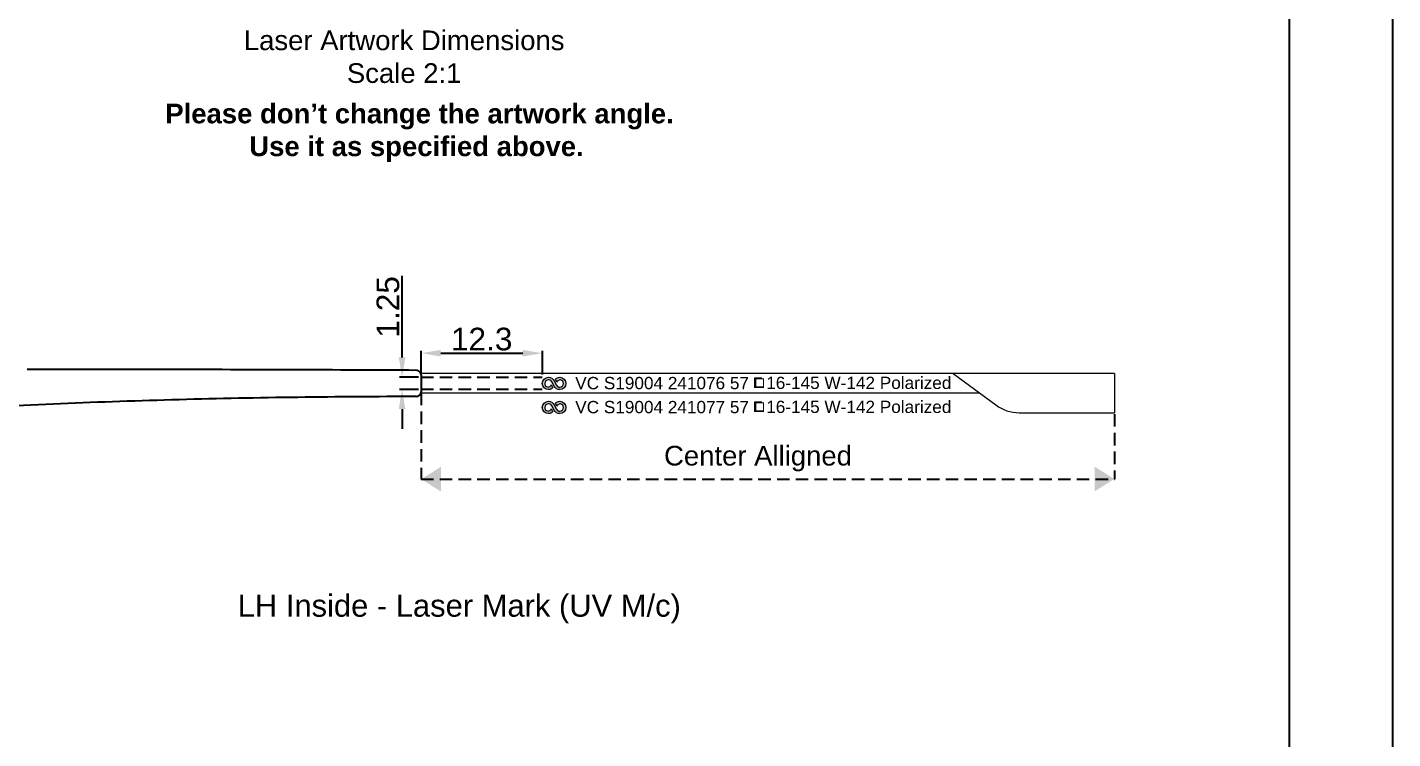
# Model space of a CAD drawing. Header units: millimetres. Extents: x 1167 to 2269, y 1197 to 1555.
# Drawn here: x 1238.4 to 1377.2, y 1401.2 to 1473.6 of the extents above; entities that cross this region are included whole.
import ezdxf

# ---------------------------------------------------------------- set-up
doc = ezdxf.new("R2010")
doc.units = ezdxf.units.MM
doc.linetypes.add('DASHED', pattern=[19.05, 12.7, -6.35])
doc.linetypes.add('HIDDEN2', pattern=[0.1875, 0.125, -0.0625])
for name, color, linetype in [('Dimension', 3, 'Continuous'), ('Hidden Line', 1, 'HIDDEN2'), ('图层 1', 7, 'Continuous')]:
    doc.layers.add(name, color=color, linetype=linetype)
doc.layers.add('标注', color=4, linetype='Continuous', lineweight=5)
doc.layers.add('绘图层', color=7, linetype='Continuous', lineweight=15)
doc.styles.get("Standard").update_dxf_attribs({"font": 'arial.ttf'})
doc.styles.add('宋体', font='SimSun.ttf')
doc.dimstyles.new('Standard$0', dxfattribs={"dimtxt": 2.3, "dimasz": 2, "dimexe": 1, "dimexo": 1, "dimgap": 1, "dimtad": 0, "dimtih": 1, "dimtoh": 1, "dimdec": 1, "dimzin": 0, "dimdsep": 46, "dimtxsty": 'Standard', "dimcen": 0, "dimclrd": 4, "dimclre": 4, "dimclrt": 4, "dimadec": 1, "dimazin": 0, "dimtfac": 1, "dimtdec": 1, "dimtofl": 0, "dimtmove": 0, "dimatfit": 0, "dimfxl": 1, "dimtolj": 1, "dimtzin": 0, "dimarcsym": 0})

# ---------------------------------------------------------------- blocks, each defined once
blk = doc.blocks.new('*D267')
at = {"layer": 'Defpoints', "color": 0, "transparency": 16777216}
for p in [(1276.49, 1438.02), (1278.42, 1438.02), (1278.42, 1436.77)]:
    blk.add_point(p, dxfattribs=at)
at = {"layer": 'Dimension', "color": 3, "lineweight": -2, "transparency": 16777216}
for p, q in [((1276.49, 1440.02), (1276.49, 1448.3)), ((1278.17, 1438.02), (1276.24, 1438.02)), ((1278.17, 1436.77), (1276.24, 1436.77)), ((1276.49, 1434.77), (1276.49, 1432.77))]:
    blk.add_line(p, q, dxfattribs=at)
at = {"layer": 'Dimension', "color": 3, "transparency": 16777216}
for points in [[(1276.15, 1440.02), (1276.82, 1440.02), (1276.49, 1438.02)], [(1276.15, 1434.77), (1276.82, 1434.77), (1276.49, 1436.77)]]:
    blk.add_solid(points, dxfattribs=at)
at = {"layer": 'Dimension', "transparency": 16777216, "insert": (1275.06, 1445.16), "char_height": 2.3, "attachment_point": 5, "rotation": 90}
blk.add_mtext('\\A1;1.25', dxfattribs=at)
blk = doc.blocks.new('*D269')
at = {"layer": 'Defpoints', "color": 0, "transparency": 16777216}
for p in [(1290.75, 1440.45), (1278.42, 1438.02), (1290.75, 1438.02)]:
    blk.add_point(p, dxfattribs=at)
at = {"layer": 'Dimension', "color": 3, "lineweight": -2, "transparency": 16777216}
for p, q in [((1278.42, 1438.27), (1278.42, 1440.7)), ((1280.42, 1440.45), (1288.75, 1440.45)), ((1290.75, 1438.27), (1290.75, 1440.7))]:
    blk.add_line(p, q, dxfattribs=at)
at = {"layer": 'Dimension', "color": 3, "transparency": 16777216}
for points in [[(1280.42, 1440.78), (1280.42, 1440.11), (1278.42, 1440.45)], [(1288.75, 1440.78), (1288.75, 1440.11), (1290.75, 1440.45)]]:
    blk.add_solid(points, dxfattribs=at)
at = {"layer": 'Dimension', "transparency": 16777216, "insert": (1284.58, 1441.87), "char_height": 2.3, "attachment_point": 5}
blk.add_mtext('\\A1;12.3', dxfattribs=at)

msp = doc.modelspace()

# ---------------------------------------------------------------- hatches: boundary and pattern name
at = {"lineweight": 5}
h = msp.add_hatch(color=256, dxfattribs=at)
h.dxf.hatch_style = 1
edge = h.paths.add_edge_path()
edge.add_spline(control_points=[(1292.52448, 1436.99341), (1292.38061, 1436.99341), (1292.26217, 1437.06751), (1292.20121, 1437.19087), (1292.20121, 1437.19087), (1291.94958, 1437.6401), (1291.94958, 1437.6401)], knot_values=[8, 8, 8, 8, 9, 9, 9, 10, 10, 10, 10], degree=3, periodic=0)
edge.add_spline(control_points=[(1291.94958, 1437.6401), (1291.84183, 1437.85576), (1291.62602, 1437.99948), (1291.37468, 1437.99948)], knot_values=[10, 10, 10, 10, 11, 11, 11, 11], degree=3, periodic=0)
edge.add_spline(control_points=[(1291.37468, 1437.99948), (1291.0153, 1437.99948), (1290.74576, 1437.71203), (1290.74576, 1437.3707)], knot_values=[11, 11, 11, 11, 12, 12, 12, 12], degree=3, periodic=0)
edge.add_spline(control_points=[(1290.74576, 1437.3707), (1290.74576, 1437.02923), (1291.03321, 1436.74164), (1291.37468, 1436.74164)], knot_values=[12, 12, 12, 12, 13, 13, 13, 13], degree=3, periodic=0)
edge.add_spline(control_points=[(1291.37468, 1436.74164), (1291.53618, 1436.74164), (1291.69796, 1436.81357), (1291.806, 1436.92147)], knot_values=[13, 13, 13, 13, 14, 14, 14, 14], degree=3, periodic=0)
edge.add_spline(control_points=[(1291.806, 1436.92147), (1291.806, 1436.92147), (1291.82391, 1436.93939), (1291.82392, 1436.93939)], knot_values=[14.00001, 14.00001, 14.00001, 14.00001, 14.99999, 14.99999, 14.99999, 14.99999], degree=3, periodic=0)
edge.add_spline(control_points=[(1291.82392, 1436.93939), (1291.82392, 1436.93939), (1291.82392, 1436.93939), (1291.82392, 1436.93939), (1291.82392, 1436.93939), (1291.66214, 1437.22697), (1291.66213, 1437.22698)], knot_values=[14.99999, 14.99999, 14.99999, 14.99999, 15, 15, 15, 15.99999, 15.99999, 15.99999, 15.99999], degree=3, periodic=0)
edge.add_spline(control_points=[(1291.66213, 1437.22698), (1291.66213, 1437.22698), (1291.64393, 1437.19087), (1291.64393, 1437.19087)], knot_values=[16.00001, 16.00001, 16.00001, 16.00001, 17, 17, 17, 17], degree=3, periodic=0)
edge.add_spline(control_points=[(1291.64393, 1437.19087), (1291.63151, 1437.16963), (1291.60811, 1437.13713), (1291.5902, 1437.11908)], knot_values=[17, 17, 17, 17, 18, 18, 18, 18], degree=3, periodic=0)
edge.add_spline(control_points=[(1291.5902, 1437.11908), (1291.51855, 1437.02923), (1291.41051, 1436.99341), (1291.30275, 1437.01132)], knot_values=[18, 18, 18, 18, 19, 19, 19, 19], degree=3, periodic=0)
edge.add_spline(control_points=[(1291.30275, 1437.01132), (1291.12306, 1437.04714), (1290.99739, 1437.20907), (1290.99739, 1437.3707)], knot_values=[19, 19, 19, 19, 20, 20, 20, 20], degree=3, periodic=0)
edge.add_spline(control_points=[(1290.99739, 1437.3707), (1290.99739, 1437.56831), (1291.15917, 1437.748), (1291.37468, 1437.748)], knot_values=[20, 20, 20, 20, 21, 21, 21, 21], degree=3, periodic=0)
edge.add_spline(control_points=[(1291.37468, 1437.748), (1291.51855, 1437.748), (1291.64076, 1437.66971), (1291.69796, 1437.5504), (1291.69796, 1437.5504), (1291.94958, 1437.10117), (1291.94958, 1437.10117)], knot_values=[21, 21, 21, 21, 22, 22, 22, 23, 23, 23, 23], degree=3, periodic=0)
edge.add_spline(control_points=[(1291.94958, 1437.10117), (1292.05734, 1436.88551), (1292.27315, 1436.74164), (1292.52448, 1436.74164)], knot_values=[23, 23, 23, 23, 24, 24, 24, 24], degree=3, periodic=0)
edge.add_spline(control_points=[(1292.52448, 1436.74164), (1292.88387, 1436.74164), (1293.15341, 1437.02923), (1293.15341, 1437.3707)], knot_values=[24, 24, 24, 24, 25, 25, 25, 25], degree=3, periodic=0)
edge.add_spline(control_points=[(1293.15341, 1437.3707), (1293.17161, 1437.72995), (1292.88387, 1437.99948), (1292.52448, 1437.99948)], knot_values=[25, 25, 25, 25, 26, 26, 26, 26], degree=3, periodic=0)
edge.add_spline(control_points=[(1292.52448, 1437.99948), (1292.36299, 1437.99948), (1292.20121, 1437.92769), (1292.09316, 1437.81994)], knot_values=[0, 0, 0, 0, 1, 1, 1, 1], degree=3, periodic=0)
edge.add_spline(control_points=[(1292.09316, 1437.81994), (1292.09316, 1437.81994), (1292.07525, 1437.80188), (1292.07525, 1437.80188)], knot_values=[1.00001, 1.00001, 1.00001, 1.00001, 1.99999, 1.99999, 1.99999, 1.99999], degree=3, periodic=0)
edge.add_spline(control_points=[(1292.07525, 1437.80188), (1292.07525, 1437.80188), (1292.07525, 1437.80188), (1292.07525, 1437.80188), (1292.07525, 1437.80188), (1292.23703, 1437.51444), (1292.23703, 1437.51443)], knot_values=[1.99999, 1.99999, 1.99999, 1.99999, 2, 2, 2, 2.99999, 2.99999, 2.99999, 2.99999], degree=3, periodic=0)
edge.add_spline(control_points=[(1292.23703, 1437.51443), (1292.23703, 1437.51443), (1292.25495, 1437.5504), (1292.25495, 1437.5504)], knot_values=[3.00001, 3.00001, 3.00001, 3.00001, 4, 4, 4, 4], degree=3, periodic=0)
edge.add_spline(control_points=[(1292.25495, 1437.5504), (1292.27343, 1437.58376), (1292.29106, 1437.60428), (1292.30897, 1437.62219)], knot_values=[4, 4, 4, 4, 5, 5, 5, 5], degree=3, periodic=0)
edge.add_spline(control_points=[(1292.30897, 1437.62219), (1292.39882, 1437.71203), (1292.48866, 1437.748), (1292.59642, 1437.72995)], knot_values=[5, 5, 5, 5, 6, 6, 6, 6], degree=3, periodic=0)
edge.add_spline(control_points=[(1292.59642, 1437.72995), (1292.77611, 1437.69398), (1292.90178, 1437.5504), (1292.90178, 1437.3707)], knot_values=[6, 6, 6, 6, 7, 7, 7, 7], degree=3, periodic=0)
edge.add_spline(control_points=[(1292.90178, 1437.3707), (1292.90178, 1437.1731), (1292.74, 1436.99341), (1292.52448, 1436.99341)], knot_values=[7, 7, 7, 7, 8, 8, 8, 8], degree=3, periodic=0)
h = msp.add_hatch(color=256, dxfattribs=at)
h.dxf.hatch_style = 1
h.paths.add_polyline_path([(1313.29734, 1437.90604), (1312.30948, 1437.90604), (1312.30948, 1436.91817), (1313.29734, 1436.91817)])
h.paths.add_polyline_path([(1313.17436, 1437.78305), (1312.43246, 1437.78305), (1312.43246, 1437.04116), (1313.17436, 1437.04116)], flags=16)
h = msp.add_hatch(color=256, dxfattribs=at)
h.dxf.hatch_style = 1
edge = h.paths.add_edge_path()
edge.add_spline(control_points=[(1292.52448, 1434.55204), (1292.38061, 1434.55204), (1292.26217, 1434.62614), (1292.20121, 1434.7495), (1292.20121, 1434.7495), (1291.94958, 1435.19873), (1291.94958, 1435.19873)], knot_values=[8, 8, 8, 8, 9, 9, 9, 10, 10, 10, 10], degree=3, periodic=0)
edge.add_spline(control_points=[(1291.94958, 1435.19873), (1291.84183, 1435.41439), (1291.62602, 1435.55812), (1291.37468, 1435.55812)], knot_values=[10, 10, 10, 10, 11, 11, 11, 11], degree=3, periodic=0)
edge.add_spline(control_points=[(1291.37468, 1435.55812), (1291.0153, 1435.55812), (1290.74576, 1435.27067), (1290.74576, 1434.92934)], knot_values=[11, 11, 11, 11, 12, 12, 12, 12], degree=3, periodic=0)
edge.add_spline(control_points=[(1290.74576, 1434.92934), (1290.74576, 1434.58786), (1291.03321, 1434.30027), (1291.37468, 1434.30027)], knot_values=[12, 12, 12, 12, 13, 13, 13, 13], degree=3, periodic=0)
edge.add_spline(control_points=[(1291.37468, 1434.30027), (1291.53618, 1434.30027), (1291.69796, 1434.3722), (1291.806, 1434.48011)], knot_values=[13, 13, 13, 13, 14, 14, 14, 14], degree=3, periodic=0)
edge.add_spline(control_points=[(1291.806, 1434.48011), (1291.806, 1434.48011), (1291.82391, 1434.49802), (1291.82392, 1434.49802)], knot_values=[14.00001, 14.00001, 14.00001, 14.00001, 14.99999, 14.99999, 14.99999, 14.99999], degree=3, periodic=0)
edge.add_spline(control_points=[(1291.82392, 1434.49802), (1291.82392, 1434.49802), (1291.82392, 1434.49802), (1291.82392, 1434.49802), (1291.82392, 1434.49802), (1291.66214, 1434.78561), (1291.66213, 1434.78561)], knot_values=[14.99999, 14.99999, 14.99999, 14.99999, 15, 15, 15, 15.99999, 15.99999, 15.99999, 15.99999], degree=3, periodic=0)
edge.add_spline(control_points=[(1291.66213, 1434.78561), (1291.66213, 1434.78561), (1291.64393, 1434.7495), (1291.64393, 1434.7495)], knot_values=[16.00001, 16.00001, 16.00001, 16.00001, 17, 17, 17, 17], degree=3, periodic=0)
edge.add_spline(control_points=[(1291.64393, 1434.7495), (1291.63151, 1434.72827), (1291.60811, 1434.69577), (1291.5902, 1434.67771)], knot_values=[17, 17, 17, 17, 18, 18, 18, 18], degree=3, periodic=0)
edge.add_spline(control_points=[(1291.5902, 1434.67771), (1291.51855, 1434.58786), (1291.41051, 1434.55204), (1291.30275, 1434.56995)], knot_values=[18, 18, 18, 18, 19, 19, 19, 19], degree=3, periodic=0)
edge.add_spline(control_points=[(1291.30275, 1434.56995), (1291.12306, 1434.60578), (1290.99739, 1434.7677), (1290.99739, 1434.92934)], knot_values=[19, 19, 19, 19, 20, 20, 20, 20], degree=3, periodic=0)
edge.add_spline(control_points=[(1290.99739, 1434.92934), (1290.99739, 1435.12694), (1291.15917, 1435.30663), (1291.37468, 1435.30663)], knot_values=[20, 20, 20, 20, 21, 21, 21, 21], degree=3, periodic=0)
edge.add_spline(control_points=[(1291.37468, 1435.30663), (1291.51855, 1435.30663), (1291.64076, 1435.22834), (1291.69796, 1435.10903), (1291.69796, 1435.10903), (1291.94958, 1434.6598), (1291.94958, 1434.6598)], knot_values=[21, 21, 21, 21, 22, 22, 22, 23, 23, 23, 23], degree=3, periodic=0)
edge.add_spline(control_points=[(1291.94958, 1434.6598), (1292.05734, 1434.44414), (1292.27315, 1434.30027), (1292.52448, 1434.30027)], knot_values=[23, 23, 23, 23, 24, 24, 24, 24], degree=3, periodic=0)
edge.add_spline(control_points=[(1292.52448, 1434.30027), (1292.88387, 1434.30027), (1293.15341, 1434.58786), (1293.15341, 1434.92934)], knot_values=[24, 24, 24, 24, 25, 25, 25, 25], degree=3, periodic=0)
edge.add_spline(control_points=[(1293.15341, 1434.92934), (1293.17161, 1435.28858), (1292.88387, 1435.55812), (1292.52448, 1435.55812)], knot_values=[25, 25, 25, 25, 26, 26, 26, 26], degree=3, periodic=0)
edge.add_spline(control_points=[(1292.52448, 1435.55812), (1292.36299, 1435.55812), (1292.20121, 1435.48633), (1292.09316, 1435.37857)], knot_values=[0, 0, 0, 0, 1, 1, 1, 1], degree=3, periodic=0)
edge.add_spline(control_points=[(1292.09316, 1435.37857), (1292.09316, 1435.37857), (1292.07525, 1435.36051), (1292.07525, 1435.36051)], knot_values=[1.00001, 1.00001, 1.00001, 1.00001, 1.99999, 1.99999, 1.99999, 1.99999], degree=3, periodic=0)
edge.add_spline(control_points=[(1292.07525, 1435.36051), (1292.07525, 1435.36051), (1292.07525, 1435.36051), (1292.07525, 1435.36051), (1292.07525, 1435.36051), (1292.23703, 1435.07307), (1292.23703, 1435.07306)], knot_values=[1.99999, 1.99999, 1.99999, 1.99999, 2, 2, 2, 2.99999, 2.99999, 2.99999, 2.99999], degree=3, periodic=0)
edge.add_spline(control_points=[(1292.23703, 1435.07306), (1292.23703, 1435.07306), (1292.25495, 1435.10903), (1292.25495, 1435.10903)], knot_values=[3.00001, 3.00001, 3.00001, 3.00001, 4, 4, 4, 4], degree=3, periodic=0)
edge.add_spline(control_points=[(1292.25495, 1435.10903), (1292.27343, 1435.1424), (1292.29106, 1435.16291), (1292.30897, 1435.18082)], knot_values=[4, 4, 4, 4, 5, 5, 5, 5], degree=3, periodic=0)
edge.add_spline(control_points=[(1292.30897, 1435.18082), (1292.39882, 1435.27067), (1292.48866, 1435.30663), (1292.59642, 1435.28858)], knot_values=[5, 5, 5, 5, 6, 6, 6, 6], degree=3, periodic=0)
edge.add_spline(control_points=[(1292.59642, 1435.28858), (1292.77611, 1435.25261), (1292.90178, 1435.10903), (1292.90178, 1434.92934)], knot_values=[6, 6, 6, 6, 7, 7, 7, 7], degree=3, periodic=0)
edge.add_spline(control_points=[(1292.90178, 1434.92934), (1292.90178, 1434.73173), (1292.74, 1434.55204), (1292.52448, 1434.55204)], knot_values=[7, 7, 7, 7, 8, 8, 8, 8], degree=3, periodic=0)
h = msp.add_hatch(color=256, dxfattribs=at)
h.dxf.hatch_style = 1
h.paths.add_polyline_path([(1313.29734, 1435.46467), (1312.30948, 1435.46467), (1312.30948, 1434.47681), (1313.29734, 1434.47681)])
h.paths.add_polyline_path([(1313.17436, 1435.34169), (1312.43246, 1435.34169), (1312.43246, 1434.59979), (1313.17436, 1434.59979)], flags=16)
at = {"layer": 'Hidden Line', "linetype": 'DASHED', "ltscale": 0.1}
h = msp.add_hatch(color=7, dxfattribs=at)
h.dxf.hatch_style = 1
h.paths.add_polyline_path([(1280.44299, 1426.37761), (1278.43839, 1427.63886), (1280.44299, 1428.90011)])
h = msp.add_hatch(color=7, dxfattribs=at)
h.dxf.hatch_style = 1
h.paths.add_polyline_path([(1346.89601, 1426.39299), (1348.90061, 1427.65423), (1346.89601, 1428.91548)])

# ---------------------------------------------------------------- linework, layer by layer
msp.add_line((1278.4195, 1438.21289), (1278.4195, 1436.53109))
at = {"color": 7, "lineweight": 5}
for p, q in [((1312.30948, 1437.90604), (1312.30948, 1436.91817)), ((1313.07459, 1437.90947), (1312.33269, 1437.90947)), ((1312.43246, 1437.78305), (1312.43246, 1437.04116)), ((1312.43246, 1437.04116), (1313.17436, 1437.04116)), ((1312.30948, 1435.46467), (1312.30948, 1434.47681)), ((1313.07459, 1435.4681), (1312.33269, 1435.4681)), ((1312.43246, 1435.34169), (1312.43246, 1434.59979)), ((1312.43246, 1434.59979), (1313.17436, 1434.59979))]:
    msp.add_line(p, q, dxfattribs=at)
msp.add_lwpolyline([(1167.21073, 1258.22789), (1377.21073, 1258.22789), (1377.21073, 1555.22789), (1167.21073, 1555.22789)], close=True)
msp.add_lwpolyline([(1366.72855, 1263.22789), (1366.72855, 1550.22789), (1176.72855, 1550.22789), (1176.72855, 1263.22789)])
at = {"ltscale": 1000}
for centre, radius, start, end in [((1242.48989, -5617.02864), 7055.81977, 89.935598993, 90.033351763), ((1277.03112, 580.47739), 855.55469, 91.55454538, 93.1700944)]:
    msp.add_arc(centre, radius, start, end, dxfattribs=at)
for centre, radius, start, end in [((1242.48989, -5617.02864), 7055.81977, 89.711441654, 89.935598993), ((1277.9195, 1438.21289), 0.5, 0, 77.8289382), ((1277.03112, 580.47739), 855.55469, 89.93899636, 91.55454538), ((1277.9195, 1436.53109), 0.5, 270.0872883, 0)]:
    msp.add_arc(centre, radius, start, end)
at = {"layer": 'Hidden Line', "linetype": 'DASHED', "ltscale": 0.1}
for p, q in [((1278.4195, 1438.02345), (1290.74589, 1438.02345)), ((1278.4195, 1436.77345), (1290.74589, 1436.77345))]:
    msp.add_line(p, q, dxfattribs=at)
at = {"layer": 'Hidden Line', "color": 7, "linetype": 'DASHED', "ltscale": 0.1}
for p, q in [((1278.4195, 1436.41749), (1278.4195, 1427.64968)), ((1348.9195, 1434.24845), (1348.9195, 1427.64968)), ((1278.4195, 1427.64968), (1348.9195, 1427.64968))]:
    msp.add_line(p, q, dxfattribs=at)
at = {"layer": '图层 1', "lineweight": 0}
for points in [[(1292.52448, 1437.99948), (1292.36299, 1437.99948), (1292.20121, 1437.92769), (1292.09316, 1437.81994), (1292.09316, 1437.81994), (1292.07525, 1437.80188), (1292.07525, 1437.80188), (1292.07525, 1437.80188), (1292.23703, 1437.51443), (1292.23703, 1437.51443), (1292.23703, 1437.51443), (1292.25495, 1437.5504), (1292.25495, 1437.5504), (1292.27343, 1437.58376), (1292.29106, 1437.60428), (1292.30897, 1437.62219), (1292.39882, 1437.71203), (1292.48866, 1437.748), (1292.59642, 1437.72995), (1292.77611, 1437.69398), (1292.90178, 1437.5504), (1292.90178, 1437.3707), (1292.90178, 1437.1731), (1292.74, 1436.99341), (1292.52448, 1436.99341), (1292.38061, 1436.99341), (1292.26217, 1437.06751), (1292.20121, 1437.19087), (1292.20121, 1437.19087), (1291.94958, 1437.6401), (1291.94958, 1437.6401), (1291.84183, 1437.85576), (1291.62602, 1437.99948), (1291.37468, 1437.99948), (1291.0153, 1437.99948), (1290.74576, 1437.71203), (1290.74576, 1437.3707), (1290.74576, 1437.02923), (1291.03321, 1436.74164), (1291.37468, 1436.74164), (1291.53618, 1436.74164), (1291.69796, 1436.81357), (1291.806, 1436.92147), (1291.806, 1436.92147), (1291.82392, 1436.93939), (1291.82392, 1436.93939), (1291.82392, 1436.93939), (1291.66213, 1437.22698), (1291.66213, 1437.22698), (1291.66213, 1437.22698), (1291.64393, 1437.19087), (1291.64393, 1437.19087), (1291.63151, 1437.16963), (1291.60811, 1437.13713), (1291.5902, 1437.11908), (1291.51855, 1437.02923), (1291.41051, 1436.99341), (1291.30275, 1437.01132), (1291.12306, 1437.04714), (1290.99739, 1437.20907), (1290.99739, 1437.3707), (1290.99739, 1437.56831), (1291.15917, 1437.748), (1291.37468, 1437.748), (1291.51855, 1437.748), (1291.64076, 1437.66971), (1291.69796, 1437.5504), (1291.69796, 1437.5504), (1291.94958, 1437.10117), (1291.94958, 1437.10117), (1292.05734, 1436.88551), (1292.27315, 1436.74164), (1292.52448, 1436.74164), (1292.88387, 1436.74164), (1293.15341, 1437.02923), (1293.15341, 1437.3707), (1293.17161, 1437.72995), (1292.88387, 1437.99948), (1292.52448, 1437.99948)], [(1292.52448, 1435.55812), (1292.36299, 1435.55812), (1292.20121, 1435.48633), (1292.09316, 1435.37857), (1292.09316, 1435.37857), (1292.07525, 1435.36051), (1292.07525, 1435.36051), (1292.07525, 1435.36051), (1292.23703, 1435.07306), (1292.23703, 1435.07306), (1292.23703, 1435.07306), (1292.25495, 1435.10903), (1292.25495, 1435.10903), (1292.27343, 1435.1424), (1292.29106, 1435.16291), (1292.30897, 1435.18082), (1292.39882, 1435.27067), (1292.48866, 1435.30663), (1292.59642, 1435.28858), (1292.77611, 1435.25261), (1292.90178, 1435.10903), (1292.90178, 1434.92934), (1292.90178, 1434.73173), (1292.74, 1434.55204), (1292.52448, 1434.55204), (1292.38061, 1434.55204), (1292.26217, 1434.62614), (1292.20121, 1434.7495), (1292.20121, 1434.7495), (1291.94958, 1435.19873), (1291.94958, 1435.19873), (1291.84183, 1435.41439), (1291.62602, 1435.55812), (1291.37468, 1435.55812), (1291.0153, 1435.55812), (1290.74576, 1435.27067), (1290.74576, 1434.92934), (1290.74576, 1434.58786), (1291.03321, 1434.30027), (1291.37468, 1434.30027), (1291.53618, 1434.30027), (1291.69796, 1434.3722), (1291.806, 1434.48011), (1291.806, 1434.48011), (1291.82392, 1434.49802), (1291.82392, 1434.49802), (1291.82392, 1434.49802), (1291.66213, 1434.78561), (1291.66213, 1434.78561), (1291.66213, 1434.78561), (1291.64393, 1434.7495), (1291.64393, 1434.7495), (1291.63151, 1434.72827), (1291.60811, 1434.69577), (1291.5902, 1434.67771), (1291.51855, 1434.58786), (1291.41051, 1434.55204), (1291.30275, 1434.56995), (1291.12306, 1434.60578), (1290.99739, 1434.7677), (1290.99739, 1434.92934), (1290.99739, 1435.12694), (1291.15917, 1435.30663), (1291.37468, 1435.30663), (1291.51855, 1435.30663), (1291.64076, 1435.22834), (1291.69796, 1435.10903), (1291.69796, 1435.10903), (1291.94958, 1434.6598), (1291.94958, 1434.6598), (1292.05734, 1434.44414), (1292.27315, 1434.30027), (1292.52448, 1434.30027), (1292.88387, 1434.30027), (1293.15341, 1434.58786), (1293.15341, 1434.92934), (1293.17161, 1435.28858), (1292.88387, 1435.55812), (1292.52448, 1435.55812)]]:
    msp.add_open_spline(points, degree=3, knots=[0, 0, 0, 0, 1, 1, 1, 2, 2, 2, 3, 3, 3, 4, 4, 4, 5, 5, 5, 6, 6, 6, 7, 7, 7, 8, 8, 8, 9, 9, 9, 10, 10, 10, 11, 11, 11, 12, 12, 12, 13, 13, 13, 14, 14, 14, 15, 15, 15, 16, 16, 16, 17, 17, 17, 18, 18, 18, 19, 19, 19, 20, 20, 20, 21, 21, 21, 22, 22, 22, 23, 23, 23, 24, 24, 24, 25, 25, 25, 26, 26, 26, 26], dxfattribs=at)
at = {"layer": '标注', "color": 0, "lineweight": 13, "ltscale": 5}
for p, q in [((1348.9195, 1438.39845), (1278.4195, 1438.39845)), ((1278.4195, 1438.39845), (1278.4195, 1436.39845)), ((1348.9195, 1438.39845), (1332.5195, 1438.39845)), ((1332.5195, 1438.39845), (1336.85871, 1435.18423)), ((1348.9195, 1438.39845), (1348.9195, 1434.39845)), ((1335.2195, 1436.39845), (1278.4195, 1436.39845)), ((1339.23962, 1434.39845), (1348.9195, 1434.39845))]:
    msp.add_line(p, q, dxfattribs=at)
msp.add_arc((1339.23962, 1438.39845), 4, 233.4711446, 270, dxfattribs=at)

# ---------------------------------------------------------------- texts
at = {"insert": (1252.41333, 1465.82069), "char_height": 2, "width": 53.4879947, "attachment_point": 1}
msp.add_mtext('{\\fArial|b1|i0|c0|p34;Please don’t change the artwork angle.\\P           Use it as specified above.}', dxfattribs=at)
at = {"layer": '绘图层', "color": 7, "linetype": 'ByBlock', "lineweight": 9, "attachment_point": 5, "style": '宋体'}
for s, insert, char_height, width in [('{\\fArial|b0|i0|c0|p34;Laser Artwork Dimensions\\PScale 2:1}', (1276.70027, 1470.58556), 2, 53.6847846), ('{\\fArial|b0|i0|c0|p34;VC S19004 241076 57}', (1302.92738, 1437.40152), 1.25, 28.1019674), ('\\pxt8;{\\fArial|b0|i0|c0|p34;16-145 W-142 Polarized  }', (1322.92507, 1437.42497), 1.25, 21.1754081), ('{\\fArial|b0|i0|c0|p34;VC S19004 241077 57}', (1302.92738, 1434.96016), 1.25, 28.1019674), ('\\pxt8;{\\fArial|b0|i0|c0|p34;16-145 W-142 Polarized  }', (1322.92507, 1434.9836), 1.25, 21.1754081), ('{\\fArial|b0|i0|c0|p34;Center Alligned}', (1312.67688, 1429.72407), 2, 25.9865105), ('{\\fArial|b0|i0|c0|p34;LH Inside - Laser Mark (UV M/c)}', (1282.30572, 1414.43788), 2.25, 60.2844571)]:
    msp.add_mtext(s, dxfattribs=dict(at, insert=insert, char_height=char_height, width=width))

# ---------------------------------------------------------------- dimensions: what is measured, and where the dimension line sits
at = {"layer": 'Dimension'}
dim = msp.add_linear_dim(base=(1276.48806, 1438.02345), p1=(1278.4195, 1436.77345), p2=(1278.4195, 1438.02345), angle=90, dimstyle='Standard$0', override={"dimexe": 0.25, "dimexo": 0.25, "dimgap": 0.25, "dimtad": 1, "dimtih": 0, "dimtoh": 0, "dimdec": 2, "dimclrd": 3, "dimclre": 3, "dimclrt": 256, "dimadec": 2, "dimtdec": 2, "dimatfit": 3}, dxfattribs=at)
dim.commit()
dim.dimension.update_dxf_attribs({"geometry": '*D267', "text_midpoint": (1275.06375, 1445.16101)})
dim = msp.add_linear_dim(base=(1290.74589, 1440.44783), p1=(1278.4195, 1438.02345), p2=(1290.74589, 1438.02345), dimstyle='Standard$0', override={"dimexe": 0.25, "dimexo": 0.25, "dimgap": 0.25, "dimtad": 1, "dimtih": 0, "dimtoh": 0, "dimclrd": 3, "dimclre": 3, "dimclrt": 256, "dimadec": 2, "dimtdec": 2, "dimatfit": 3}, dxfattribs=at)
dim.commit()
dim.dimension.update_dxf_attribs({"geometry": '*D269', "text_midpoint": (1284.58269, 1441.87293)})

doc.saveas('drawing.dxf')
